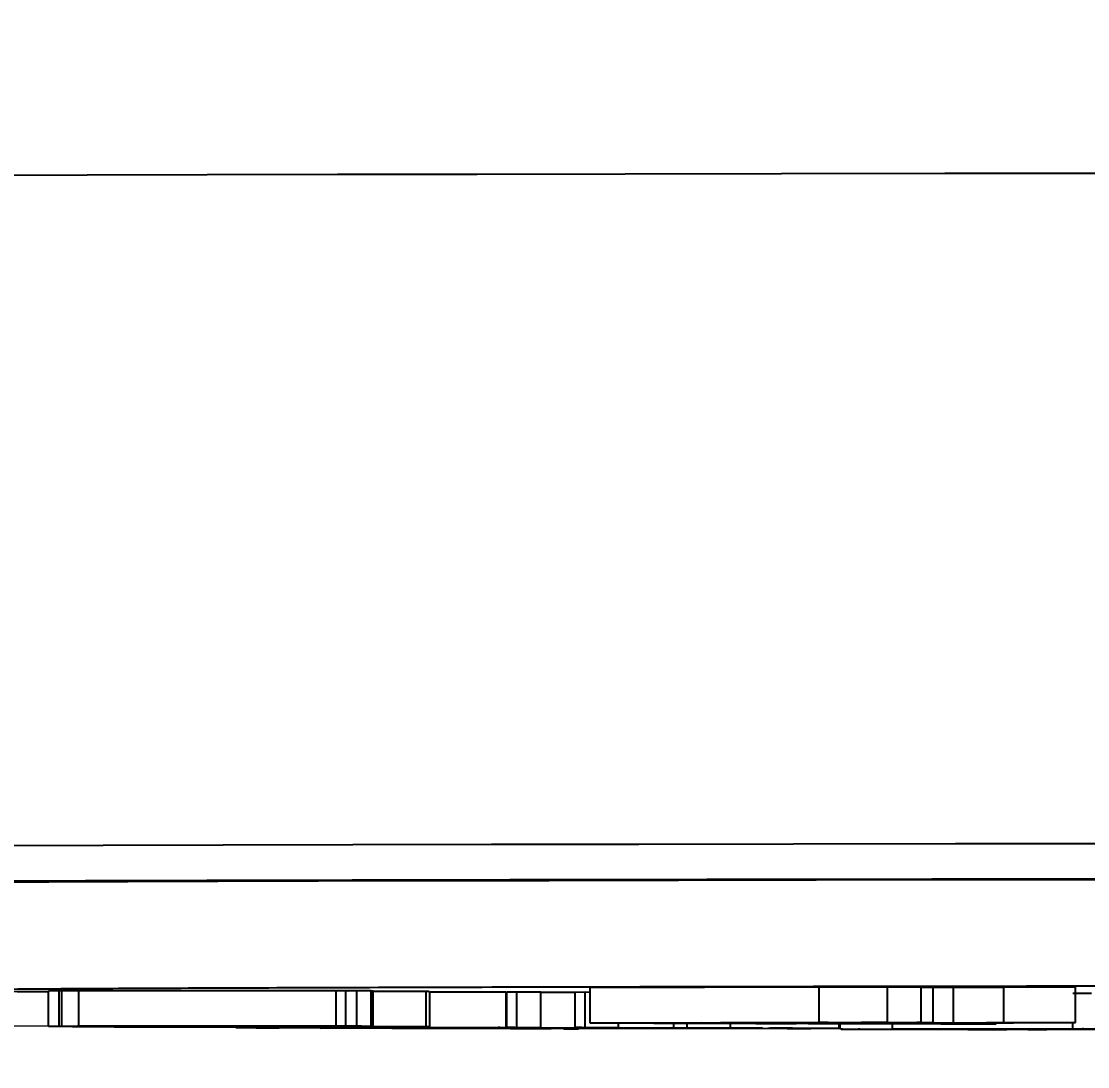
# Model space of a CAD drawing. Header units: millimetres. Extents: x 2028 to 4172, y 863 to 2379.
# Drawn here: x 2821.42 to 2851.64, y 1016.56 to 1046.19 of the extents above; entities that cross this region are included whole.
import ezdxf

# ---------------------------------------------------------------- set-up
doc = ezdxf.new("R2010")
doc.units = ezdxf.units.MM
doc.layers.add('AM_5', color=3, linetype='Continuous', lineweight=25)
doc.styles.add('SLDTEXTSTYLE1', font='txt.shx', dxfattribs={"width": 0.7, "bigfont": 'gbcbig.shx'})
doc.dimstyles.new('SLDDIMSTYLE12$0', dxfattribs={"dimtxt": 12, "dimasz": 10, "dimexe": 0, "dimexo": 0.0625, "dimgap": 0.875, "dimtad": 1, "dimdec": 1, "dimlfac": 1.8, "dimrnd": 1e-09, "dimzin": 12, "dimdsep": 46, "dimtxsty": 'SLDTEXTSTYLE1', "dimcen": 0.09, "dimdle": 8.16, "dimclrd": 3, "dimclre": 3, "dimadec": 0, "dimazin": 3, "dimtfac": 1, "dimtdec": 1, "dimtofl": 0, "dimtmove": 0, "dimatfit": 3, "dimfxl": 0, "dimfrac": 2, "dimtolj": 1, "dimlwd": 5, "dimlwe": 5, "dimarcsym": 0})

# ---------------------------------------------------------------- blocks, each defined once
blk = doc.blocks.new('*D59')
at = {"layer": 'AM_5', "color": 3, "lineweight": 5, "transparency": 16777216}
blk.add_line((2843.171, 1259.336), (2692.832, 1259.336), dxfattribs=at)
at = {"layer": 'AM_5', "color": 3, "linetype": 'Continuous', "lineweight": 5, "transparency": 16777216}
for p, q in [((2692.832, 1249.336), (2692.832, 1027.711)), ((2822.464, 1017.711), (2692.832, 1017.711))]:
    blk.add_line(p, q, dxfattribs=at)
at = {"layer": 'AM_5', "color": 3, "transparency": 16777216}
for points in [[(2691.165, 1249.336), (2694.499, 1249.336), (2692.832, 1259.336)], [(2691.165, 1027.711), (2694.499, 1027.711), (2692.832, 1017.711)]]:
    blk.add_solid(points, dxfattribs=at)
at = {"layer": 'Defpoints', "color": 0, "transparency": 16777216}
for p in [(2843.234, 1259.336), (2692.832, 1017.711), (2822.526, 1017.711)]:
    blk.add_point(p, dxfattribs=at)
at = {"layer": 'AM_5', "color": 0, "transparency": 16777216, "insert": (2685.957, 1091.623), "char_height": 12, "attachment_point": 5, "rotation": 90, "style": 'SLDTEXTSTYLE1'}
blk.add_mtext('\\A1;245', dxfattribs=at)
blk = doc.blocks.new('*D60')
at = {"layer": 'AM_5', "color": 3, "lineweight": 5, "transparency": 16777216}
blk.add_line((2822.432, 1017.711), (2692.979, 1017.711), dxfattribs=at)
at = {"layer": 'AM_5', "color": 3, "linetype": 'Continuous', "lineweight": 5, "transparency": 16777216}
for p, q in [((2692.979, 1007.711), (2692.979, 982.638)), ((2821.537, 972.638), (2692.979, 972.638))]:
    blk.add_line(p, q, dxfattribs=at)
at = {"layer": 'AM_5', "color": 3, "transparency": 16777216}
for points in [[(2691.312, 1007.711), (2694.646, 1007.711), (2692.979, 1017.711)], [(2691.312, 982.638), (2694.646, 982.638), (2692.979, 972.638)]]:
    blk.add_solid(points, dxfattribs=at)
at = {"layer": 'Defpoints', "color": 0, "transparency": 16777216}
for p in [(2822.495, 1017.711), (2692.979, 972.638), (2821.599, 972.638)]:
    blk.add_point(p, dxfattribs=at)
at = {"layer": 'AM_5', "color": 0, "transparency": 16777216, "insert": (2686.104, 995.175), "char_height": 12, "attachment_point": 5, "rotation": 90, "style": 'SLDTEXTSTYLE1'}
blk.add_mtext('\\A1;45', dxfattribs=at)

msp = doc.modelspace()

# ---------------------------------------------------------------- linework, layer by layer
at = {"color": 7, "linetype": 'Continuous', "lineweight": 25}
for p, q in [((2822.495, 1018.711), (2822.188, 1018.711)), ((2822.188, 1017.711), (2822.188, 1018.711)), ((2822.558, 1018.71), (2822.495, 1018.711)), ((2822.495, 1017.711), (2822.495, 1018.711)), ((2822.558, 1018.71), (2822.558, 1017.71)), ((2830.348, 1018.712), (2823.048, 1018.709)), ((2823.048, 1017.709), (2823.048, 1018.709)), ((2830.348, 1017.712), (2830.348, 1018.712)), ((2830.926, 1018.714), (2830.62, 1018.714)), ((2830.62, 1017.714), (2830.62, 1018.714)), ((2831.337, 1018.709), (2830.926, 1018.714)), ((2830.926, 1017.714), (2830.926, 1018.714)), ((2831.392, 1018.707), (2831.337, 1018.709)), ((2831.337, 1017.709), (2831.337, 1018.709)), ((2831.395, 1017.707), (2831.395, 1018.707)), ((2832.897, 1017.696), (2832.897, 1018.696)), ((2832.999, 1017.694), (2832.999, 1018.694)), ((2835.164, 1018.677), (2832.999, 1018.674)), ((2835.164, 1017.677), (2835.164, 1018.677)), ((2835.457, 1018.679), (2835.179, 1018.678)), ((2835.179, 1017.678), (2835.179, 1018.678)), ((2836.143, 1018.676), (2835.457, 1018.679)), ((2835.457, 1018.679), (2835.457, 1017.679)), ((2836.143, 1017.676), (2836.143, 1018.676)), ((2837.119, 1018.668), (2836.143, 1018.667)), ((2837.397, 1018.671), (2837.119, 1018.67)), ((2837.119, 1017.67), (2837.119, 1018.67)), ((2837.541, 1018.67), (2837.397, 1018.671)), ((2837.397, 1017.671), (2837.397, 1018.671)), ((2844.032, 1018.815), (2837.541, 1018.795)), ((2837.541, 1017.795), (2837.541, 1018.795)), ((2845.963, 1018.819), (2844.032, 1018.818)), ((2844.032, 1017.818), (2844.032, 1018.818)), ((2845.963, 1017.819), (2845.963, 1018.819)), ((2846.916, 1018.815), (2845.963, 1018.814)), ((2846.916, 1017.815), (2846.916, 1018.815)), ((2847.836, 1018.804), (2847.263, 1018.805)), ((2847.263, 1017.805), (2847.263, 1018.805)), ((2849.264, 1018.808), (2847.836, 1018.804)), ((2847.836, 1017.804), (2847.836, 1018.804)), ((2851.291, 1018.813), (2849.264, 1018.812)), ((2849.264, 1017.812), (2849.264, 1018.812)), ((2851.291, 1017.813), (2851.291, 1018.813)), ((2822.579, 1017.706), (2822.188, 1017.711)), ((2822.188, 1017.711), (2822.495, 1017.711)), ((2822.495, 1017.711), (2822.558, 1017.71)), ((2822.869, 1017.707), (2822.886, 1017.706)), ((2823.048, 1017.709), (2830.348, 1017.712)), ((2830.495, 1017.71), (2823.194, 1017.708)), ((2824.041, 1017.708), (2824.041, 1017.692)), ((2827.494, 1017.702), (2827.494, 1017.709)), ((2827.505, 1017.67), (2827.782, 1017.671)), ((2828.451, 1017.666), (2827.505, 1017.67)), ((2827.782, 1017.671), (2827.971, 1017.67)), ((2828.728, 1017.667), (2828.451, 1017.666)), ((2828.539, 1017.667), (2828.728, 1017.667)), ((2828.553, 1017.669), (2835.164, 1017.677)), ((2834.937, 1017.676), (2828.695, 1017.669)), ((2828.728, 1017.667), (2828.728, 1017.669)), ((2829.893, 1017.66), (2834.985, 1017.675)), ((2829.893, 1017.66), (2829.893, 1017.67)), ((2830.036, 1017.66), (2829.893, 1017.66)), ((2837.295, 1017.668), (2830.036, 1017.66)), ((2830.676, 1017.713), (2830.62, 1017.714)), ((2830.62, 1017.714), (2830.926, 1017.714)), ((2830.926, 1017.714), (2831.337, 1017.709)), ((2831.337, 1017.709), (2831.319, 1017.707)), ((2836.143, 1017.676), (2831.695, 1017.663)), ((2831.695, 1017.663), (2831.743, 1017.662)), ((2831.743, 1017.662), (2837.152, 1017.668)), ((2831.743, 1017.662), (2831.743, 1017.663)), ((2831.894, 1017.662), (2831.894, 1017.654)), ((2832.238, 1017.652), (2831.931, 1017.653)), ((2834.507, 1017.665), (2834.507, 1017.662)), ((2834.985, 1017.675), (2834.937, 1017.676)), ((2835.179, 1017.678), (2835.457, 1017.679)), ((2835.322, 1017.678), (2835.179, 1017.678)), ((2836.967, 1017.638), (2835.282, 1017.643)), ((2835.282, 1017.643), (2835.525, 1017.643)), ((2835.457, 1017.679), (2836.143, 1017.676)), ((2835.525, 1017.643), (2835.817, 1017.642)), ((2836.432, 1017.642), (2842.095, 1017.652)), ((2836.919, 1017.64), (2837.21, 1017.639)), ((2842.575, 1017.65), (2836.952, 1017.641)), ((2837.21, 1017.639), (2836.967, 1017.638)), ((2837.119, 1017.67), (2837.397, 1017.671)), ((2837.308, 1017.67), (2837.119, 1017.67)), ((2837.144, 1017.654), (2837.144, 1017.668)), ((2837.152, 1017.668), (2837.152, 1017.67)), ((2837.21, 1017.639), (2837.21, 1017.641)), ((2837.397, 1017.671), (2838.343, 1017.667)), ((2837.541, 1017.795), (2844.284, 1017.816)), ((2838.41, 1017.795), (2837.541, 1017.795)), ((2838.065, 1017.666), (2837.876, 1017.667)), ((2838.343, 1017.667), (2838.065, 1017.666)), ((2838.343, 1017.667), (2838.343, 1017.795)), ((2840.683, 1017.803), (2839.183, 1017.798)), ((2839.347, 1017.794), (2839.347, 1017.799)), ((2839.347, 1017.794), (2839.35, 1017.795)), ((2839.35, 1017.795), (2839.35, 1017.799)), ((2839.691, 1017.655), (2841.519, 1017.656)), ((2839.845, 1017.654), (2839.691, 1017.655)), ((2839.907, 1017.662), (2839.907, 1017.794)), ((2840.287, 1017.66), (2840.287, 1017.794)), ((2845.314, 1017.796), (2840.683, 1017.803)), ((2842.653, 1017.809), (2841.235, 1017.805)), ((2841.235, 1017.805), (2845.866, 1017.798)), ((2841.519, 1017.656), (2841.519, 1017.794)), ((2841.519, 1017.656), (2844.598, 1017.648)), ((2842.234, 1017.789), (2843.38, 1017.79)), ((2847.284, 1017.802), (2842.653, 1017.809)), ((2842.768, 1017.796), (2842.768, 1017.8)), ((2843.321, 1017.645), (2843.118, 1017.645)), ((2845.963, 1017.819), (2843.205, 1017.811)), ((2843.205, 1017.811), (2846.862, 1017.805)), ((2844.598, 1017.648), (2843.321, 1017.645)), ((2843.329, 1017.794), (2843.329, 1017.799)), ((2843.38, 1017.79), (2843.38, 1017.799)), ((2843.38, 1017.79), (2845.314, 1017.796)), ((2851.291, 1017.813), (2843.721, 1017.79)), ((2844.032, 1017.818), (2845.963, 1017.819)), ((2844.284, 1017.816), (2844.032, 1017.818)), ((2844.598, 1017.648), (2844.598, 1017.792)), ((2844.612, 1017.792), (2844.612, 1017.624)), ((2845.231, 1017.814), (2845.231, 1017.817)), ((2845.231, 1017.814), (2846.916, 1017.815)), ((2845.866, 1017.804), (2845.866, 1017.798)), ((2845.866, 1017.798), (2847.284, 1017.802)), ((2846.093, 1017.797), (2846.093, 1017.632)), ((2847.263, 1017.805), (2847.836, 1017.804)), ((2847.836, 1017.804), (2849.531, 1017.809)), ((2849.043, 1017.775), (2848.812, 1017.774)), ((2849.043, 1017.775), (2849.043, 1017.806)), ((2849.264, 1017.812), (2851.291, 1017.813)), ((2849.531, 1017.809), (2849.264, 1017.812)), ((2849.346, 1017.616), (2853.62, 1017.629)), ((2851.217, 1017.635), (2851.217, 1017.813)), ((2848.24, 1017.615), (2848.421, 1017.616)), ((2850.297, 1017.612), (2848.24, 1017.615)), ((2848.421, 1017.616), (2848.72, 1017.615)), ((2852.004, 1017.621), (2850.032, 1017.615)), ((2850.178, 1017.613), (2850.178, 1017.615)), ((2850.178, 1017.613), (2850.478, 1017.613)), ((2850.478, 1017.613), (2850.297, 1017.612)), ((2850.478, 1017.613), (2850.478, 1017.616))]:
    msp.add_line(p, q, dxfattribs=at)
at = {"color": 7, "linetype": 'Continuous', "lineweight": 25, "flags": 128}
for points in [[(2873.071, 1041.896), (2867.745, 1041.894), (2862.511, 1041.891), (2857.392, 1041.887), (2852.412, 1041.882), (2847.594, 1041.877), (2842.962, 1041.87), (2838.535, 1041.864), (2834.335, 1041.856), (2830.381, 1041.848), (2826.692, 1041.84), (2823.284, 1041.83), (2820.174, 1041.821), (2817.375, 1041.811), (2814.902, 1041.801), (2812.765, 1041.79), (2810.974, 1041.779)], [(2873.071, 1022.896), (2867.812, 1022.894), (2862.641, 1022.891), (2857.582, 1022.887), (2852.658, 1022.882), (2847.892, 1022.877), (2843.304, 1022.871), (2838.915, 1022.864), (2834.746, 1022.857), (2830.815, 1022.849), (2827.14, 1022.841), (2823.737, 1022.832), (2820.623, 1022.822), (2817.81, 1022.813), (2815.313, 1022.802), (2813.141, 1022.792), (2811.306, 1022.781), (2809.814, 1022.77), (2808.674, 1022.759)], [(2871.122, 1021.877), (2866.251, 1021.874), (2861.485, 1021.871), (2856.849, 1021.866), (2852.364, 1021.861), (2848.054, 1021.856), (2843.94, 1021.85), (2840.043, 1021.843), (2836.381, 1021.835), (2832.973, 1021.827), (2829.837, 1021.819), (2826.987, 1021.81), (2824.438, 1021.801), (2822.202, 1021.791), (2820.292, 1021.781), (2818.715, 1021.771), (2817.481, 1021.76), (2816.595, 1021.75), (2816.061, 1021.739), (2815.883, 1021.728), (2815.883, 1021.728)]]:
    msp.add_lwpolyline(points, dxfattribs=at)
at = {"color": 7, "linetype": 'Continuous', "lineweight": 25}
for points, knots in [([(2873.25, 1021.894), (2870.754, 1021.893), (2865.716, 1021.891), (2858.339, 1021.886), (2851.097, 1021.879), (2844.118, 1021.87), (2837.515, 1021.86), (2831.422, 1021.848), (2825.929, 1021.835), (2821.117, 1021.821), (2817.055, 1021.806), (2813.786, 1021.79), (2811.247, 1021.774), (2810.184, 1021.764), (2809.658, 1021.758)], [0, 0, 0, 0, 0.079959, 0.161371, 0.244142, 0.328893, 0.414217, 0.5, 0.585778, 0.671102, 0.755858, 0.838624, 0.920039, 1, 1, 1, 1]), ([(2818.938, 1018.731), (2818.986, 1018.734), (2819.092, 1018.742), (2819.962, 1018.755), (2821.443, 1018.769), (2823.618, 1018.782), (2826.449, 1018.796), (2829.963, 1018.809), (2834.117, 1018.821), (2838.86, 1018.832), (2844.122, 1018.842), (2849.813, 1018.851), (2855.836, 1018.858), (2862.059, 1018.865), (2868.425, 1018.869), (2874.777, 1018.872), (2881.116, 1018.874), (2887.383, 1018.875), (2893.651, 1018.874), (2899.989, 1018.872), (2906.342, 1018.869), (2912.708, 1018.865), (2918.931, 1018.858), (2924.953, 1018.851), (2930.645, 1018.842), (2935.907, 1018.832), (2940.65, 1018.821), (2944.804, 1018.809), (2948.318, 1018.796), (2951.149, 1018.782), (2953.324, 1018.769), (2954.805, 1018.755), (2955.676, 1018.742), (2955.783, 1018.734), (2955.831, 1018.731)], [0, 0, 0, 0, 0.023828, 0.053273, 0.084485, 0.115699, 0.147957, 0.180726, 0.213842, 0.247136, 0.28043, 0.313546, 0.346314, 0.378573, 0.409785, 0.440999, 0.470442, 0.499888, 0.529332, 0.558778, 0.58999, 0.621203, 0.653462, 0.68623, 0.719347, 0.752641, 0.785934, 0.819051, 0.851819, 0.884078, 0.915289, 0.946503, 0.975948, 1, 1, 1, 1]), ([(2822.188, 1018.684), (2821.969, 1018.685), (2821.015, 1018.691), (2819.985, 1018.701), (2819.042, 1018.715), (2818.936, 1018.724), (2818.883, 1018.728)], [0, 0, 0, 0, 0.093549, 0.407564, 0.703776, 1, 1, 1, 1]), ([(2823.048, 1018.709), (2822.979, 1018.709), (2822.879, 1018.709), (2822.749, 1018.709), (2822.666, 1018.71), (2822.596, 1018.71), (2822.573, 1018.71), (2822.558, 1018.71)], [0, 0, 0, 0, 0.282258, 0.415886, 0.550305, 0.716557, 1, 1, 1, 1]), ([(2830.677, 1018.713), (2830.679, 1018.713), (2830.683, 1018.713), (2830.637, 1018.712), (2830.546, 1018.712), (2830.442, 1018.712), (2830.369, 1018.712), (2830.348, 1018.712)], [0, 0, 0, 0, 0.132695, 0.344902, 0.557282, 0.875523, 1, 1, 1, 1]), ([(2832.897, 1018.696), (2832.767, 1018.697), (2832.523, 1018.698), (2831.921, 1018.699), (2831.522, 1018.699), (2831.395, 1018.699)], [0, 0, 0, 0, 0.440415, 0.822801, 1, 1, 1, 1]), ([(2832.98, 1018.694), (2832.974, 1018.695), (2832.968, 1018.695), (2832.907, 1018.696), (2832.897, 1018.696)], [0, 0, 0, 0, 0.8307195, 1, 1, 1, 1]), ([(2847.263, 1018.805), (2847.228, 1018.805), (2847.166, 1018.807), (2847.041, 1018.808), (2846.956, 1018.809), (2846.916, 1018.81)], [0, 0, 0, 0, 0.408182, 0.725272, 1, 1, 1, 1]), ([(2851.745, 1018.634), (2851.73, 1018.634), (2851.634, 1018.634), (2851.408, 1018.635), (2851.217, 1018.635)], [0, 0, 0, 0, 0.156668, 1, 1, 1, 1]), ([(2822.558, 1017.71), (2822.576, 1017.71), (2822.602, 1017.71), (2822.697, 1017.709), (2822.792, 1017.709), (2822.913, 1017.709), (2823.001, 1017.709), (2823.048, 1017.709)], [0, 0, 0, 0, 0.35696, 0.506296, 0.628832, 0.807113, 1, 1, 1, 1]), ([(2827.769, 1017.7), (2827.101, 1017.7), (2826.039, 1017.7), (2824.646, 1017.7), (2823.712, 1017.701), (2823, 1017.703), (2822.701, 1017.705), (2822.598, 1017.706), (2822.579, 1017.706)], [0, 0, 0, 0, 0.298114, 0.474394, 0.620068, 0.765882, 0.956507, 1, 1, 1, 1]), ([(2823.194, 1017.708), (2823.143, 1017.708), (2823.056, 1017.708), (2822.954, 1017.707), (2822.891, 1017.707), (2822.882, 1017.707), (2822.878, 1017.707)], [0, 0, 0, 0, 0.290202, 0.50382, 0.763034, 1, 1, 1, 1]), ([(2822.886, 1017.706), (2822.98, 1017.706), (2823.16, 1017.704), (2823.836, 1017.703), (2824.852, 1017.702), (2826.12, 1017.702), (2827.055, 1017.702), (2827.494, 1017.702)], [0, 0, 0, 0, 0.1795953, 0.3437589, 0.4958271, 0.7636966, 1, 1, 1, 1]), ([(2824.072, 1017.692), (2824.064, 1017.692), (2824.023, 1017.693), (2824.316, 1017.694), (2825, 1017.696), (2826.218, 1017.698), (2827.216, 1017.699), (2827.707, 1017.699)], [0, 0, 0, 0, 0.036608, 0.183936, 0.408772, 0.708665, 1, 1, 1, 1]), ([(2829.37, 1017.687), (2828.715, 1017.687), (2827.601, 1017.686), (2826.101, 1017.687), (2825.113, 1017.688), (2824.438, 1017.689), (2824.236, 1017.69), (2824.132, 1017.69)], [0, 0, 0, 0, 0.333285, 0.566687, 0.735011, 0.863042, 1, 1, 1, 1]), ([(2824.432, 1017.691), (2824.402, 1017.691), (2824.342, 1017.692), (2824.534, 1017.693), (2824.993, 1017.694), (2826.138, 1017.696), (2827.241, 1017.697), (2827.99, 1017.697)], [0, 0, 0, 0, 0.098439, 0.192959, 0.327087, 0.54288, 1, 1, 1, 1]), ([(2829.087, 1017.689), (2828.441, 1017.689), (2827.45, 1017.688), (2826.163, 1017.688), (2825.381, 1017.688), (2824.848, 1017.689), (2824.554, 1017.69), (2824.464, 1017.69), (2824.432, 1017.691)], [0, 0, 0, 0, 0.386905, 0.593845, 0.741486, 0.842547, 0.944349, 1, 1, 1, 1]), ([(2827.494, 1017.702), (2828.153, 1017.702), (2829.107, 1017.703), (2830.194, 1017.704), (2830.777, 1017.705), (2830.942, 1017.706), (2831.024, 1017.707)], [0, 0, 0, 0, 0.452303, 0.653993, 0.826668, 1, 1, 1, 1]), ([(2827.707, 1017.699), (2828.364, 1017.7), (2829.483, 1017.7), (2830.963, 1017.7), (2831.934, 1017.699), (2832.589, 1017.698), (2832.791, 1017.697), (2832.897, 1017.696)], [0, 0, 0, 0, 0.335879, 0.572344, 0.731569, 0.859032, 1, 1, 1, 1]), ([(2831.31, 1017.706), (2831.193, 1017.705), (2830.961, 1017.704), (2830.128, 1017.702), (2829.017, 1017.701), (2828.166, 1017.7), (2827.769, 1017.7)], [0, 0, 0, 0, 0.221306, 0.442951, 0.740483, 1, 1, 1, 1]), ([(2827.971, 1017.67), (2828.012, 1017.67), (2828.072, 1017.669), (2828.197, 1017.669), (2828.312, 1017.669), (2828.435, 1017.669), (2828.513, 1017.669), (2828.553, 1017.669)], [0, 0, 0, 0, 0.3460999, 0.4934666, 0.642693, 0.8205684, 1, 1, 1, 1]), ([(2827.99, 1017.697), (2828.639, 1017.698), (2829.634, 1017.698), (2830.924, 1017.698), (2831.688, 1017.698), (2832.195, 1017.697), (2832.446, 1017.696), (2832.523, 1017.696), (2832.546, 1017.696)], [0, 0, 0, 0, 0.397346, 0.609831, 0.759517, 0.858592, 0.95839, 1, 1, 1, 1]), ([(2828.695, 1017.669), (2828.649, 1017.669), (2828.57, 1017.669), (2828.493, 1017.668), (2828.46, 1017.668), (2828.473, 1017.668), (2828.517, 1017.668), (2828.539, 1017.667)], [0, 0, 0, 0, 0.227355, 0.388209, 0.549679, 0.776891, 1, 1, 1, 1]), ([(2832.546, 1017.696), (2832.582, 1017.695), (2832.65, 1017.695), (2832.547, 1017.694), (2832.249, 1017.693), (2831.282, 1017.691), (2830.128, 1017.69), (2829.215, 1017.689), (2829.087, 1017.689)], [0, 0, 0, 0, 0.099013, 0.188639, 0.277978, 0.435263, 0.920804, 1, 1, 1, 1]), ([(2832.897, 1017.696), (2832.953, 1017.695), (2833.065, 1017.694), (2832.786, 1017.692), (2832.025, 1017.69), (2830.847, 1017.688), (2829.827, 1017.688), (2829.37, 1017.687)], [0, 0, 0, 0, 0.14267, 0.2869, 0.459199, 0.757548, 1, 1, 1, 1]), ([(2830.348, 1017.712), (2830.421, 1017.712), (2830.525, 1017.712), (2830.631, 1017.712), (2830.683, 1017.713), (2830.696, 1017.713), (2830.683, 1017.713), (2830.676, 1017.713)], [0, 0, 0, 0, 0.30393, 0.439412, 0.57524, 0.766538, 1, 1, 1, 1]), ([(2831.03, 1017.709), (2831.012, 1017.709), (2830.975, 1017.71), (2830.88, 1017.71), (2830.761, 1017.71), (2830.666, 1017.71), (2830.575, 1017.71), (2830.518, 1017.71), (2830.495, 1017.71)], [0, 0, 0, 0, 0.292195, 0.587448, 0.712259, 0.818051, 0.924072, 1, 1, 1, 1]), ([(2831.049, 1017.708), (2831.059, 1017.708), (2831.078, 1017.708), (2831.046, 1017.709), (2831.03, 1017.709)], [0, 0, 0, 0, 0.508302, 1, 1, 1, 1]), ([(2831.926, 1017.654), (2831.92, 1017.655), (2831.896, 1017.656), (2832.302, 1017.658), (2833.175, 1017.66), (2834.054, 1017.662), (2834.507, 1017.662)], [0, 0, 0, 0, 0.075612, 0.323708, 0.651392, 1, 1, 1, 1]), ([(2837.682, 1017.652), (2837.099, 1017.651), (2836.107, 1017.65), (2834.623, 1017.649), (2833.552, 1017.65), (2832.743, 1017.65), (2832.409, 1017.651), (2832.238, 1017.652)], [0, 0, 0, 0, 0.333528, 0.567546, 0.735799, 0.864912, 1, 1, 1, 1]), ([(2832.5, 1017.652), (2832.424, 1017.652), (2832.277, 1017.653), (2832.3, 1017.654), (2832.572, 1017.656), (2833.444, 1017.658), (2834.4, 1017.66), (2835.045, 1017.661)], [0, 0, 0, 0, 0.098651, 0.191047, 0.328598, 0.547094, 1, 1, 1, 1]), ([(2837.144, 1017.654), (2836.575, 1017.653), (2835.7, 1017.652), (2834.494, 1017.651), (2833.698, 1017.651), (2833.101, 1017.651), (2832.715, 1017.651), (2832.556, 1017.652), (2832.5, 1017.652)], [0, 0, 0, 0, 0.386956, 0.593793, 0.740338, 0.842099, 0.944778, 1, 1, 1, 1]), ([(2834.507, 1017.662), (2835.093, 1017.663), (2836.093, 1017.664), (2837.563, 1017.665), (2838.609, 1017.665), (2839.398, 1017.664), (2839.732, 1017.663), (2839.907, 1017.662)], [0, 0, 0, 0, 0.336368, 0.574645, 0.731944, 0.859761, 1, 1, 1, 1]), ([(2835.045, 1017.661), (2835.618, 1017.661), (2836.494, 1017.662), (2837.724, 1017.663), (2838.512, 1017.663), (2839.093, 1017.663), (2839.427, 1017.662), (2839.562, 1017.662), (2839.601, 1017.662)], [0, 0, 0, 0, 0.397528, 0.607391, 0.759995, 0.859904, 0.960457, 1, 1, 1, 1]), ([(2835.164, 1017.677), (2835.214, 1017.677), (2835.295, 1017.677), (2835.378, 1017.677), (2835.411, 1017.677), (2835.402, 1017.678), (2835.355, 1017.678), (2835.322, 1017.678)], [0, 0, 0, 0, 0.2393069, 0.3883408, 0.5382316, 0.6776492, 1, 1, 1, 1]), ([(2835.817, 1017.642), (2835.875, 1017.642), (2835.957, 1017.642), (2836.108, 1017.642), (2836.232, 1017.642), (2836.343, 1017.642), (2836.407, 1017.642), (2836.432, 1017.642)], [0, 0, 0, 0, 0.362826, 0.512382, 0.662913, 0.871019, 1, 1, 1, 1]), ([(2836.952, 1017.641), (2836.906, 1017.641), (2836.832, 1017.641), (2836.79, 1017.64), (2836.793, 1017.64), (2836.794, 1017.64)], [0, 0, 0, 0, 0.535075, 0.860931, 1, 1, 1, 1]), ([(2836.795, 1017.64), (2836.811, 1017.64), (2836.837, 1017.64), (2836.895, 1017.64), (2836.919, 1017.64)], [0, 0, 0, 0, 0.575503, 1, 1, 1, 1]), ([(2839.601, 1017.662), (2839.681, 1017.662), (2839.835, 1017.661), (2839.87, 1017.66), (2839.724, 1017.659), (2839.01, 1017.656), (2838.042, 1017.655), (2837.242, 1017.654), (2837.144, 1017.654)], [0, 0, 0, 0, 0.099186, 0.189605, 0.279846, 0.434014, 0.930829, 1, 1, 1, 1]), ([(2837.152, 1017.668), (2837.202, 1017.668), (2837.283, 1017.668), (2837.366, 1017.669), (2837.399, 1017.669), (2837.39, 1017.669), (2837.342, 1017.669), (2837.308, 1017.67)], [0, 0, 0, 0, 0.239079, 0.388006, 0.537788, 0.677074, 1, 1, 1, 1]), ([(2837.876, 1017.667), (2837.842, 1017.667), (2837.783, 1017.668), (2837.654, 1017.668), (2837.535, 1017.668), (2837.411, 1017.668), (2837.336, 1017.668), (2837.295, 1017.668)], [0, 0, 0, 0, 0.282446, 0.488833, 0.649378, 0.810868, 1, 1, 1, 1]), ([(2840.249, 1017.659), (2840.148, 1017.658), (2839.873, 1017.656), (2838.944, 1017.654), (2838.074, 1017.652), (2837.682, 1017.652)], [0, 0, 0, 0, 0.242788, 0.658331, 1, 1, 1, 1]), ([(2839.183, 1017.798), (2839.091, 1017.798), (2838.909, 1017.797), (2838.635, 1017.796), (2838.492, 1017.795), (2838.41, 1017.795)], [0, 0, 0, 0, 0.297154, 0.594531, 1, 1, 1, 1]), ([(2842.596, 1017.793), (2842.3, 1017.794), (2841.708, 1017.794), (2840.614, 1017.794), (2839.828, 1017.794), (2839.347, 1017.794)], [0, 0, 0, 0, 0.280043, 0.559301, 1, 1, 1, 1]), ([(2839.35, 1017.795), (2839.66, 1017.795), (2840.28, 1017.795), (2841.137, 1017.796), (2841.819, 1017.796), (2842.336, 1017.796), (2842.619, 1017.796), (2842.751, 1017.796), (2842.768, 1017.796)], [0, 0, 0, 0, 0.2778733, 0.555831, 0.7571621, 0.8707407, 0.982618, 1, 1, 1, 1]), ([(2842.209, 1017.653), (2842.07, 1017.654), (2841.863, 1017.654), (2841.507, 1017.655), (2841.014, 1017.655), (2840.466, 1017.654), (2840.017, 1017.654), (2839.845, 1017.654)], [0, 0, 0, 0, 0.240793, 0.359777, 0.461711, 0.794413, 1, 1, 1, 1]), ([(2839.907, 1017.662), (2840.053, 1017.662), (2840.274, 1017.661), (2840.252, 1017.66), (2840.244, 1017.66)], [0, 0, 0, 0, 0.659487, 1, 1, 1, 1]), ([(2842.095, 1017.652), (2842.134, 1017.652), (2842.236, 1017.652), (2842.345, 1017.652), (2842.411, 1017.653), (2842.426, 1017.653), (2842.429, 1017.653), (2842.411, 1017.653), (2842.335, 1017.653), (2842.259, 1017.653), (2842.209, 1017.653)], [0, 0, 0, 0, 0.166709, 0.438609, 0.487323, 0.517206, 0.541802, 0.578816, 0.723084, 1, 1, 1, 1]), ([(2848.812, 1017.774), (2848.556, 1017.776), (2847.936, 1017.779), (2845.677, 1017.784), (2843.557, 1017.787), (2842.234, 1017.789)], [0, 0, 0, 0, 0.209452, 0.506883, 1, 1, 1, 1]), ([(2843.407, 1017.65), (2843.379, 1017.65), (2843.292, 1017.651), (2843.175, 1017.651), (2843.073, 1017.651), (2843.018, 1017.651), (2842.988, 1017.651), (2842.912, 1017.651), (2842.772, 1017.651), (2842.65, 1017.651), (2842.575, 1017.65)], [0, 0, 0, 0, 0.124093, 0.372351, 0.496838, 0.517541, 0.538485, 0.574939, 0.740211, 1, 1, 1, 1]), ([(2843.405, 1017.793), (2843.387, 1017.793), (2843.351, 1017.793), (2843.226, 1017.793), (2843.047, 1017.793), (2842.821, 1017.793), (2842.671, 1017.793), (2842.596, 1017.793)], [0, 0, 0, 0, 0.087606, 0.17564, 0.445063, 0.721294, 1, 1, 1, 1]), ([(2842.768, 1017.796), (2842.918, 1017.796), (2843.172, 1017.795), (2843.333, 1017.794), (2843.405, 1017.794), (2843.442, 1017.793), (2843.416, 1017.793), (2843.405, 1017.793)], [0, 0, 0, 0, 0.4076992, 0.6900828, 0.8437541, 0.9341612, 1, 1, 1, 1]), ([(2843.118, 1017.645), (2843.302, 1017.646), (2843.561, 1017.647), (2843.73, 1017.648), (2843.779, 1017.648)], [0, 0, 0, 0, 0.710757, 1, 1, 1, 1]), ([(2843.787, 1017.648), (2843.79, 1017.648), (2843.804, 1017.649), (2843.682, 1017.649), (2843.516, 1017.65), (2843.407, 1017.65)], [0, 0, 0, 0, 0.096311, 0.412079, 1, 1, 1, 1]), ([(2843.721, 1017.79), (2844.272, 1017.789), (2845.291, 1017.787), (2846.659, 1017.785), (2848.079, 1017.781), (2848.768, 1017.778), (2849.004, 1017.775), (2849.043, 1017.775)], [0, 0, 0, 0, 0.221372, 0.409276, 0.596404, 0.933221, 1, 1, 1, 1]), ([(2844.658, 1017.624), (2844.653, 1017.625), (2844.635, 1017.626), (2845.139, 1017.629), (2845.77, 1017.631), (2846.093, 1017.632)], [0, 0, 0, 0, 0.156561, 0.568308, 1, 1, 1, 1]), ([(2845.609, 1017.621), (2845.491, 1017.621), (2845.26, 1017.621), (2845.11, 1017.623), (2845.159, 1017.624), (2845.673, 1017.627), (2846.381, 1017.629), (2846.852, 1017.63)], [0, 0, 0, 0, 0.099003, 0.19276, 0.335178, 0.557829, 1, 1, 1, 1]), ([(2846.862, 1017.805), (2846.669, 1017.807), (2846.365, 1017.809), (2845.844, 1017.812), (2845.437, 1017.813), (2845.231, 1017.814)], [0, 0, 0, 0, 0.46227, 0.729265, 1, 1, 1, 1]), ([(2849.811, 1017.625), (2849.372, 1017.624), (2848.7, 1017.622), (2847.685, 1017.621), (2846.945, 1017.62), (2846.36, 1017.62), (2845.922, 1017.62), (2845.705, 1017.62), (2845.609, 1017.621)], [0, 0, 0, 0, 0.388784, 0.594507, 0.742724, 0.84452, 0.93111, 1, 1, 1, 1]), ([(2846.093, 1017.632), (2846.551, 1017.633), (2847.328, 1017.634), (2848.646, 1017.636), (2849.673, 1017.636), (2850.536, 1017.636), (2850.983, 1017.635), (2851.217, 1017.635)], [0, 0, 0, 0, 0.337884, 0.573603, 0.730566, 0.85906, 1, 1, 1, 1]), ([(2846.916, 1017.815), (2846.86, 1017.814), (2846.771, 1017.813), (2846.823, 1017.811), (2846.873, 1017.81), (2846.898, 1017.81)], [0, 0, 0, 0, 0.451045, 0.724772, 1, 1, 1, 1]), ([(2846.852, 1017.63), (2847.295, 1017.631), (2847.965, 1017.633), (2849.016, 1017.634), (2849.744, 1017.635), (2850.34, 1017.635), (2850.737, 1017.635), (2850.927, 1017.635), (2850.986, 1017.634)], [0, 0, 0, 0, 0.39949, 0.604579, 0.758371, 0.856867, 0.955984, 1, 1, 1, 1]), ([(2846.898, 1017.81), (2846.957, 1017.809), (2847.061, 1017.808), (2847.184, 1017.806), (2847.237, 1017.805), (2847.263, 1017.805)], [0, 0, 0, 0, 0.39149, 0.695584, 1, 1, 1, 1]), ([(2850.986, 1017.634), (2851.107, 1017.634), (2851.339, 1017.634), (2851.515, 1017.633), (2851.541, 1017.632), (2851.193, 1017.629), (2850.504, 1017.627), (2849.903, 1017.625), (2849.811, 1017.625)], [0, 0, 0, 0, 0.099608, 0.189208, 0.278687, 0.431625, 0.91232, 1, 1, 1, 1]), ([(2851.996, 1017.63), (2851.837, 1017.629), (2851.542, 1017.626), (2850.875, 1017.624), (2850.57, 1017.624)], [0, 0, 0, 0, 0.5415287, 1, 1, 1, 1]), ([(2851.217, 1017.635), (2851.416, 1017.635), (2851.816, 1017.634), (2852.069, 1017.632), (2852.029, 1017.631), (2852.013, 1017.631)], [0, 0, 0, 0, 0.3813, 0.766294, 1, 1, 1, 1]), ([(2845.411, 1017.62), (2845.216, 1017.62), (2844.831, 1017.621), (2844.709, 1017.622), (2844.649, 1017.623)], [0, 0, 0, 0, 0.508513, 1, 1, 1, 1]), ([(2850.57, 1017.624), (2850.114, 1017.623), (2849.346, 1017.621), (2848.018, 1017.619), (2846.964, 1017.619), (2846.079, 1017.619), (2845.637, 1017.62), (2845.411, 1017.62)], [0, 0, 0, 0, 0.335274, 0.565807, 0.736276, 0.864906, 1, 1, 1, 1]), ([(2848.72, 1017.615), (2848.791, 1017.615), (2848.89, 1017.615), (2849.04, 1017.615), (2849.148, 1017.615), (2849.258, 1017.615), (2849.315, 1017.616), (2849.346, 1017.616)], [0, 0, 0, 0, 0.3451215, 0.47825, 0.6125433, 0.7923859, 1, 1, 1, 1]), ([(2850.032, 1017.615), (2850.003, 1017.615), (2849.955, 1017.614), (2849.937, 1017.614), (2849.977, 1017.614), (2850.058, 1017.614), (2850.142, 1017.613), (2850.178, 1017.613)], [0, 0, 0, 0, 0.2392653, 0.3980718, 0.5583573, 0.8110269, 1, 1, 1, 1])]:
    msp.add_open_spline(points, degree=3, knots=knots, dxfattribs=at)

# ---------------------------------------------------------------- dimensions: what is measured, and where the dimension line sits
at = {"layer": 'AM_5'}
dim = msp.add_linear_dim(base=(2692.832, 1017.711), p1=(2843.234, 1259.336), p2=(2822.526, 1017.711), angle=90, text='245', dimstyle='SLDDIMSTYLE12$0', override={"dimlfac": 1}, dxfattribs=at)
dim.commit()
dim.dimension.update_dxf_attribs({"geometry": '*D59', "text_midpoint": (2692.832, 1091.623), "dimtype": 160})
dim = msp.add_linear_dim(base=(2692.979, 972.638), p1=(2822.495, 1017.711), p2=(2821.599, 972.638), angle=90, text='45', dimstyle='SLDDIMSTYLE12$0', override={"dimlfac": 1, "dimpost": ''}, dxfattribs=at)
dim.commit()
dim.dimension.update_dxf_attribs({"geometry": '*D60', "text_midpoint": (2686.104, 995.175)})

doc.saveas('drawing.dxf')
